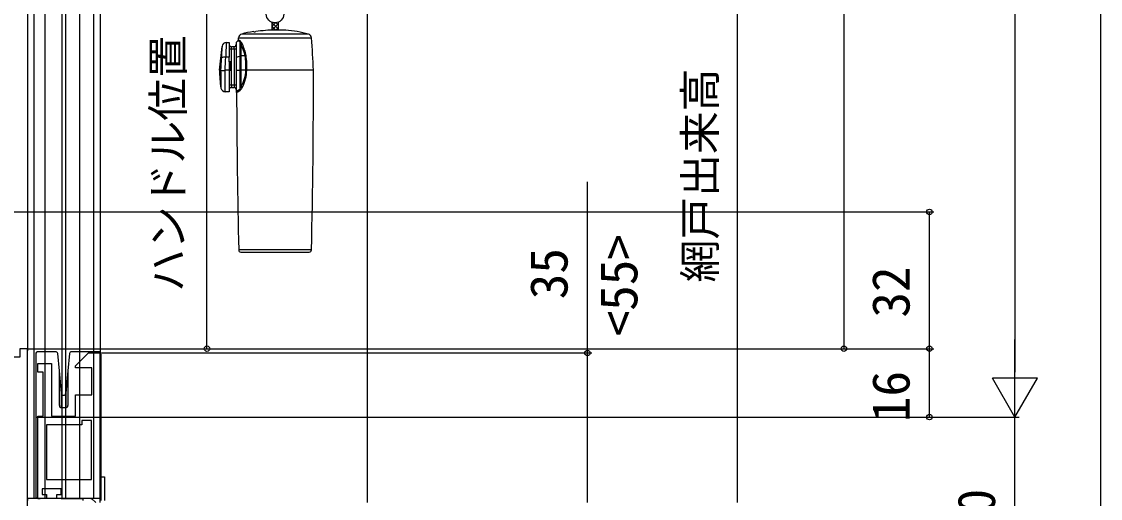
# Model space of a CAD drawing. Units: millimetres, scale not verified. Extents: x -525 to 525, y -783 to 778.
# Drawn here: x -326.4 to -74, y 88.3 to 199.8 of the extents above; entities that cross this region are included whole.
import ezdxf
from ezdxf.enums import TextEntityAlignment as Align

# ---------------------------------------------------------------- set-up
doc = ezdxf.new("R2010")
doc.units = ezdxf.units.MM
doc.header["$LTSCALE"] = 4
for name, color, linetype in [('0-3_YKK_11', 7, 'Continuous'), ('0-4_YKK_11E', 7, 'Continuous'), ('0-5_YKK_12', 2, 'Continuous'), ('0-6_YKK_13', 4, 'Continuous'), ('0-8_YKK_D', 6, 'Continuous'), ('0-A_YSS_K', 3, 'Continuous')]:
    doc.layers.add(name, color=color, linetype=linetype)
doc.styles.add('ＭＳ ゴシック', font='')
doc.styles.get('ＭＳ ゴシック').set_extended_font_data('MS Gothic')

msp = doc.modelspace()

# ---------------------------------------------------------------- linework, layer by layer
at = {"layer": '0-3_YKK_11'}
msp.add_lwpolyline([(-439, 67.3), (-378.4, 67.3), (-378.4, 39.3), (-375, 39.3), (-375, 41.2), (-375.5, 41.7), (-376, 42.2), (-376, 67.3), (-325, 67.3), (-325, 68.8), (-312.5, 68.8), (-312.5, 67.3), (-310, 67.3), (-310, 71.3), (-325, 71.3), (-325, 123.3), (-326.8, 123.3), (-326.8, 121.3), (-335, 121.3), (-335, 118)], dxfattribs=at)
at = {"layer": '0-4_YKK_11E'}
msp.add_lwpolyline([(-309.031, 87.3), (-310.031, 88.3), (-318.131, 88.3), (-318.131, 89.2), (-317.131, 89.2), (-317.131, 90.5), (-321.531, 90.5), (-321.531, 89.2), (-320.531, 89.2), (-320.531, 88.3), (-322.531, 88.3), (-322.531, 107.5), (-321.331, 107.5), (-321.331, 117.8), (-322.531, 117.8), (-322.531, 119.8), (-319.331, 119.8), (-319.331, 107.5), (-313.731, 107.5), (-313.731, 112.5), (-309.931, 112.5), (-309.931, 118.8), (-313.731, 118.8), (-313.731, 119.3), (-310.731, 122.3), (-308.031, 122.3), (-308.031, 87.3)], dxfattribs=at)
msp.add_lwpolyline([(-310.031, 92.7), (-310.031, 106.5), (-312.231, 106.5), (-312.231, 105.5), (-320.531, 105.5), (-320.531, 92.7)], close=True, dxfattribs=at)
at = {"layer": '0-5_YKK_12'}
for p, q in [((-325, 229.3), (-325, 122.8)), ((-323.5, 229.3), (-323.5, 88.3)), ((-320.9, 229.3), (-320.9, 88.3)), ((-316.95, 229.3), (-316.95, 88.3)), ((-316.05, 229.3), (-316.05, 88.3)), ((-312.8, 229.3), (-312.8, 88.3)), ((-309.5, 229.3), (-309.5, 88.3)), ((-308.003, 229.3), (-308, 88.3)), ((-308, 88.3), (-325, 88.3))]:
    msp.add_line(p, q, dxfattribs=at)
at = {"layer": '0-6_YKK_13'}
for p, q in [((-267.818, 199.642), (-267.818, 197.791)), ((-267.818, 199.557), (-267.756, 199.619)), ((-267.818, 199.613), (-266.318, 198.113)), ((-267.818, 198.659), (-266.975, 199.502)), ((-266.822, 199.515), (-266.318, 199.011)), ((-266.318, 199.642), (-266.318, 197.8)), ((-259.26, 196.87), (-274.877, 196.87)), ((-272.068, 197.417), (-272.068, 197.485)), ((-267.818, 198.715), (-266.896, 197.793)), ((-267.818, 197.817), (-267.793, 197.791)), ((-267.788, 197.791), (-266.318, 199.261)), ((-264.568, 197.8), (-267.068, 197.8)), ((-266.889, 197.792), (-266.318, 198.363)), ((-278.471, 194.904), (-277.768, 194.904)), ((-277.768, 194.904), (-277.768, 191.484)), ((-276.168, 194.904), (-275.73, 195.342)), ((-276.168, 194.904), (-276.168, 191.484)), ((-275.643, 195.533), (-275.614, 195.972)), ((-275.614, 195.972), (-258.522, 195.972)), ((-275.315, 195.095), (-275.315, 191.723)), ((-280.068, 188.404), (-279.466, 193.998)), ((-277.768, 193.404), (-277.268, 193.404)), ((-277.268, 193.404), (-277.268, 193.904)), ((-276.668, 193.904), (-277.268, 193.904)), ((-277.268, 184.904), (-277.268, 193.404)), ((-277.268, 193.404), (-276.668, 193.404)), ((-276.668, 193.404), (-276.668, 193.904)), ((-276.668, 193.404), (-276.168, 193.404)), ((-274.961, 191.764), (-274.961, 194.287)), ((-277.768, 190.404), (-277.768, 188.404)), ((-276.168, 191.484), (-275.315, 191.723)), ((-276.168, 191.484), (-276.168, 188.404)), ((-275.315, 191.723), (-275.315, 188.404)), ((-274.084, 191.764), (-274.961, 191.764)), ((-274.961, 188.404), (-274.961, 191.764)), ((-280.068, 188.404), (-279.722, 188.404)), ((-279.722, 188.404), (-279.722, 188.404)), ((-279.722, 188.404), (-279.722, 184.239)), ((-278.736, 188.4), (-278.735, 188.404)), ((-278.736, 183.404), (-278.736, 188.4)), ((-277.768, 188.404), (-278.735, 188.404)), ((-277.768, 188.404), (-277.768, 183.404)), ((-276.168, 188.404), (-275.315, 188.404)), ((-276.168, 188.404), (-276.168, 183.404)), ((-275.315, 188.404), (-274.961, 188.404)), ((-275.315, 188.404), (-275.315, 183.882)), ((-273.909, 188.404), (-274.961, 188.404)), ((-274.961, 184.645), (-274.961, 188.404)), ((-273.909, 188.404), (-273.689, 188.404)), ((-258.068, 188.404), (-273.688, 188.404)), ((-277.268, 184.904), (-277.768, 184.904)), ((-277.268, 184.904), (-277.268, 184.404)), ((-277.268, 184.404), (-276.668, 184.404)), ((-276.668, 184.904), (-276.668, 184.404)), ((-276.168, 184.904), (-276.668, 184.904)), ((-277.768, 183.404), (-278.736, 183.404)), ((-276.148, 183.384), (-276.168, 183.404)), ((-258.557, 146.393), (-275.58, 146.393)), ((-275.08, 145.904), (-259.057, 145.904)), ((-323.031, 122.1), (-323.031, 88.8)), ((-322.43, 122.6), (-322.531, 122.6)), ((-319.831, 122.6), (-322.43, 122.6)), ((-318.903, 122.6), (-319.831, 122.6)), ((-318.417, 122.6), (-318.903, 122.6)), ((-317.531, 118.112), (-317.919, 122.148)), ((-315.142, 122.148), (-315.531, 118.112)), ((-314.158, 122.6), (-314.644, 122.6)), ((-310.492, 122.6), (-314.158, 122.6)), ((-310.492, 122.6), (-310.431, 122.6)), ((-310.492, 122.597), (-310.492, 122.6)), ((-308.231, 122.6), (-310.431, 122.6)), ((-307.731, 87.8), (-307.731, 122.1)), ((-317.531, 110), (-317.531, 118.112)), ((-315.531, 118.112), (-316.031, 112.92)), ((-315.531, 118.112), (-315.531, 110)), ((-317.031, 112.92), (-317.007, 112.672)), ((-316.708, 112.4), (-316.353, 112.4)), ((-316.054, 112.672), (-316.031, 112.92)), ((-316.031, 112.92), (-316.031, 109.5)), ((-316.031, 109.5), (-317.031, 109.5)), ((-308, 93.3), (-307, 93.3)), ((-307.8, 93.3), (-307.8, 88.3)), ((-307, 93.3), (-307, 87.8)), ((-312.6, 88.3), (-325, 88.3)), ((-325, 88.3), (-325, 87.8)), ((-322.531, 88.3), (-322.426, 88.3)), ((-322.426, 88.3), (-322.168, 88.3)), ((-322.168, 88.3), (-322.031, 88.3)), ((-317.131, 88.3), (-316.631, 88.3)), ((-316.631, 88.3), (-312.031, 88.3)), ((-310.257, 88.3), (-312.031, 88.3)), ((-312.031, 88.3), (-312.031, 87.8)), ((-310.782, 88.3), (-310.755, 88.274)), ((-307.8, 88.3), (-309.7, 88.3))]:
    msp.add_line(p, q, dxfattribs=at)
for points in [[(-275.73, 195.341), (-275.731, 195.342), (-275.704, 195.324), (-275.626, 195.275), (-275.496, 195.196), (-275.315, 195.095)], [(-275.242, 195.262), (-275.537, 195.456), (-275.616, 195.513), (-275.643, 195.534), (-275.643, 195.533)], [(-275.315, 195.095), (-275.156, 194.807), (-274.961, 194.287)], [(-279.577, 192.055), (-279.585, 191.867), (-279.608, 191.27)], [(-276.668, 193.404), (-276.668, 184.904), (-277.268, 184.904)], [(-277.768, 190.404), (-277.768, 191.484), (-278.614, 191.484)], [(-277.768, 188.404), (-277.468, 188.404), (-277.468, 190.404), (-277.768, 190.404)], [(-274.961, 184.645), (-275.157, 184.148), (-275.315, 183.882)], [(-275.315, 183.882), (-275.598, 183.736), (-275.827, 183.6), (-276, 183.487), (-276.109, 183.412), (-276.148, 183.385), (-276.144, 183.388)], [(-276.057, 183.176), (-276.06, 183.174), (-276.022, 183.204), (-275.923, 183.281), (-275.764, 183.4), (-275.539, 183.551), (-275.254, 183.719)], [(-317.031, 109.5), (-317.031, 112.92), (-317.531, 118.112)], [(-310.031, 88.1), (-310.031, 88.074), (-310.257, 88.3)]]:
    msp.add_lwpolyline(points, dxfattribs=at)
msp.add_circle((-267.068, 201.55), 2.05, dxfattribs=at)
for centre, radius, start, end in [((-274.616, 195.905), 1, 105.08664, 176.13121), ((-267.068, 167.904), 30, 99.59407, 105.08664), ((-271.997, 199.548), 2.132, 268.08066, 281.59628), ((-267.068, 167.904), 29.896, 90, 98.65727), ((-267.068, 167.904), 30, 74.91336, 85.21981), ((-259.52, 195.905), 1, 3.86879, 74.91336), ((-278.476, 193.908), 0.993, 89.78669, 171.37531), ((-195.108, 189.691), 83.525, 176.43261, 178.76977), ((-277.268, 194.404), 0.5, 180, 270), ((-276.668, 194.404), 0.5, 270, 0), ((-275.943, 195.554), 0.3, 315.0979, 356.08699), ((-275.557, 195.299), 0.317, 319.82581, 353.2347), ((-276.465, 193.825), 1.887, 20.43392, 49.59767), ((-275.041, 194.672), 0.392, 281.81457, 331.4072), ((-283.888, 190.102), 10.182, 9.77589, 25.49037), ((-757.383, 162.236), 500, 3, 3.86879), ((-239.884, 190.743), 39.715, 175.2981, 178.10674), ((-283.067, 190.057), 9.144, 10.76461, 27.56232), ((-274.191, 192.572), 0.815, 277.55365, 294.48996), ((-288.712, 189.397), 15.056, 356.21989, 9.30203), ((-523.862, 199.562), 244.395, 357.38327, 358.05567), ((-278.865, 190.235), 1.274, 78.62238, 125.68459), ((-552.702, 200.687), 274.243, 357.43298, 358.07696), ((-274.981, 190.391), 1.373, 89.16916, 104.06203), ((-287.773, 189.369), 13.896, 356.0829, 9.92597), ((-254.818, 188.404), 25.25, 180, 189.49424), ((-279.208, 193.859), 5.479, 264.61081, 274.93912), ((-282.054, 188.657), 8.149, 330.51023, 358.22402), ((-282.65, 188.611), 8.964, 332.39787, 358.6776), ((-286.751, 188.404), 12.842, 0, 0.06834), ((-274.338, 180.647), 7.784, 85.21078, 86.83674), ((-2064.568, 188.404), 1806.5, 358.66742, 0), ((-278.736, 184.404), 1, 189.49424, 270), ((-277.268, 183.904), 0.5, 90, 180), ((-276.668, 183.904), 0.5, 0, 90), ((-276.319, 185.08), 1.728, 308.05524, 338.92488), ((-275.08, 184.217), 0.445, 32.84838, 74.50016), ((-276.361, 183.173), 0.3, 0.59396, 44.70299), ((1530.432, 188.404), 1806.5, 180.16582, 181.33258), ((-275.586, 183.688), 0.333, 5.33754, 35.61), ((-275.08, 146.404), 0.5, 181.33258, 270), ((-259.057, 146.404), 0.5, 270, 358.66742), ((-318.417, 122.1), 0.5, 5.5, 90), ((-314.644, 122.1), 0.5, 90, 174.5), ((-308.231, 122.1), 0.5, 0.03924, 89.96081), ((-316.708, 112.7), 0.3, 185.5, 270), ((-316.353, 112.7), 0.3, 270, 354.5), ((-317.031, 110), 0.5, 180, 270), ((-316.031, 110), 0.5, 270, 0)]:
    msp.add_arc(centre, radius, start, end, dxfattribs=at)
for centre, major_axis, ratio, start_param, end_param in [((-322.531, 122.1), (0.5, 0), 0.999962, 1.5707963, 3.1415927), ((-308.231, 122.1), (-0.527, 0), 0.948965, 4.7110867, 4.712389), ((-322.531, 88.8), (0.5, 0), 0.999962, 3.1415927, 4.712389), ((-322.426, 88.8), (-0.5, 0), 0.999962, 1.5620697, 1.5707963)]:
    msp.add_ellipse(centre, major_axis=major_axis, ratio=ratio, start_param=start_param, end_param=end_param, dxfattribs=at)
at = {"layer": '0-8_YKK_D'}
for p, q in [((-74, 406.8), (-74, 77.8)), ((-159, 394.8), (-159, 87.3)), ((-94, 376.8), (-94, 117.8)), ((-134, 361.3), (-134, 123.3)), ((-283.002, 123.3), (-283.002, 230.793)), ((-338, 155.3), (-113, 155.3)), ((-114, 123.3), (-114, 155.3)), ((-94, 107.3), (-94, 125.487)), ((-324.9, 123.3), (-282.002, 123.3)), ((-323.522, 123.3), (-133, 123.3)), ((-323.128, 123.3), (-113, 123.3)), ((-323, 123.3), (-113, 123.3)), ((-307.531, 122.3), (-193, 122.3)), ((-114, 107.3), (-114, 123.3)), ((-94, 107.3), (-99.25, 116.393)), ((-88.75, 116.393), (-99.25, 116.393)), ((-94, 107.3), (-88.75, 116.393)), ((-323.128, 107.3), (-113, 107.3)), ((-306, 107.3), (-93, 107.3)), ((-305, 107.3), (-93, 107.3)), ((-94, 67.3), (-94, 107.3))]:
    msp.add_line(p, q, dxfattribs=at)
msp.add_lwpolyline([(-194, 87.3), (-194, 122.3), (-194, 162.327)], dxfattribs=at)
for centre in [(-114, 155.3), (-283.002, 123.3), (-134, 123.3), (-114, 123.3), (-114, 123.3), (-194, 122.3), (-114, 107.3)]:
    msp.add_circle(centre, 0.637, dxfattribs=at)
at = {"layer": '0-A_YSS_K'}
msp.add_line((-245.5, 229.3), (-245.5, 87.3), dxfattribs=at)

# ---------------------------------------------------------------- texts
at = {"layer": '0-8_YKK_D', "style": 'ＭＳ ゴシック'}
for s, height, p in [('ハンドル位置', 7.331, (-286.252, 136.592)), ('網戸出来高', 7.331, (-161.807, 138.785)), ('<55>', 8.798, (-179.659, 126.168)), ('35', 8.798, (-196, 134.861)), ('32', 8.798, (-116, 130.573)), ('16', 8.798, (-116, 106.13)), ('40', 8.798, (-96, 78.573))]:
    msp.add_text(s, height=height, rotation=90, dxfattribs=at).set_placement(p, align=Align.BOTTOM_LEFT)

doc.saveas('drawing.dxf')
